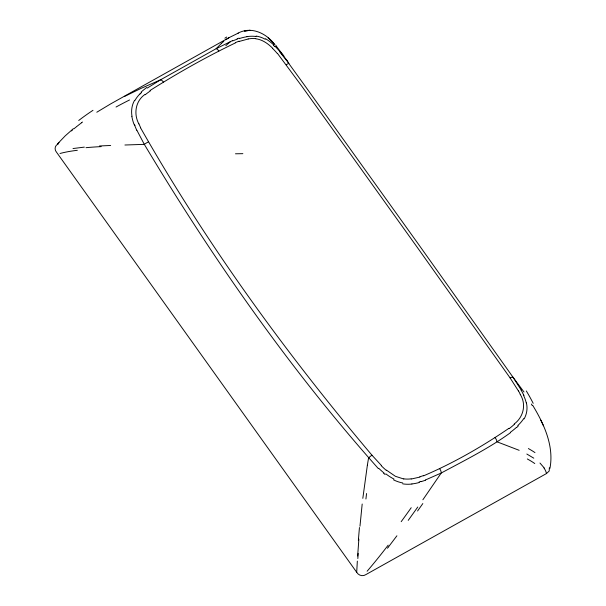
<?xml version="1.0" encoding="UTF-8"?>
<svg xmlns="http://www.w3.org/2000/svg" width="606" height="606" viewBox="0 0 606 606"><rect width="100%" height="100%" fill="white"/><g stroke="black" fill="none" stroke-linecap="round" stroke-linejoin="round"><path stroke-width="0.91" d="M549.362 467.749L549.218 470.968L546.514 473.528L365.819 574.632C362.744 576.776 358.51 575.435 356.707 572.291L357.335 561.126M357.654 556.013L358.873 539.082M359.972 526.213L362.183 504.018M362.82 498.352L367.357 465.272M367.372 465.15L368.539 458.166A4.03 1.159 -40.6 0 1 371.986 455.227L381.469 465.537M549.945 468.332C554.195 446.008 544.029 423.98 532.719 405.353M422.874 499.768L441.229 473.013C464.749 460.355 488.883 448.349 510.57 432.639M417.776 507.017L408.232 520.357M396.907 535.795L388.537 546.847M388.294 547.15L387.469 548.225M57.487 143.917L65.221 135.858L73.273 128.73M518.274 425.965L516.668 427.525M140.039 93.96L141.546 92.582M221.531 43.306L216.092 48.73L160.325 79.931L147.311 88.075M221.682 43.17L223.811 41.306M514.191 423.995C523.387 417.269 526.584 404.391 520.266 394.529M144.94 94.453C135.449 101.028 133.479 114.004 138.857 123.919M71.455 130.911L72.25 130.229M73.871 128.858L75.947 127.146M76.371 126.805L81.515 122.798M81.628 122.715L82.53 122.033M508.904 428.336C482.005 446.667 453.477 463.075 423.518 475.846M225.773 39.769L229 37.678L110.625 103.921L96.793 112.231M150.008 90.514C177.566 73.159 206.055 56.979 235.439 42.912M58.123 144.039C54.684 145.372 54.176 149.796 56.608 152.326L356.707 572.291M229.182 37.58L238.325 33.088M124.359 96.513L141.13 88.347L160.325 79.931A4.03 1.886 60.2 0 1 163.4 82.143M232.552 40.594L216.092 48.73A4.03 1.5 61.3 0 1 218.834 51.124M425.397 479.997L441.229 473.013A4.03 1.848 62.9 0 0 439.585 468.612M239.165 41.45L248.172 38.989M237.12 38.799L239.128 38.11M237.938 33.216C250.884 26.111 265.905 32.997 274.124 43.852M419.92 477.073L411.194 479.035M421.034 481.422L419.117 481.952M73 148.538L84.363 147.122M250.18 30.3L244.483 31.042L249.907 30.323M99.482 145.97L110.656 145.478M378.364 468.605C289.6 368.925 212.842 258.77 144.304 144.357L124.919 145.008M255.717 38.761C262.39 39.541 268.041 43.67 272.692 48.268M403.785 479.013L395.385 476.293L386.461 470.142M519.168 450.319L496.996 441.804A4.03 1.538 58.7 0 0 495.026 437.593M526.826 454.03L533.78 458.174M385.113 474.483L383.666 473.331M273.336 45.208L274.7 46.503M539.969 463.029L544.249 467.991M275.041 44.746L268.2 37.905M280.979 52.805L287.395 60.971M279.684 51.813L287.244 61.335L306.863 88.468L418.382 244.127L513.062 377.303L521.228 390.075M277.419 53.343L302.515 87.166L417.322 247.437L510.116 377.932L518.418 390.931M371.986 455.227C285.699 353.071 206.601 244.173 140.547 127.821M283.926 56.055L275.897 45.715L276.684 46.745M523.993 392.021L513.062 377.303A4.03 1.326 -35.2 0 0 510.116 377.932M287.494 61.138L288.82 63.494M144.304 144.349L136.873 130.229M531.386 404.058L532.151 405.437M540.81 420.2L543.461 425.776M523.425 394.354L523.963 395.529M134.911 125.54L134.434 124.26M144.387 144.326A4.03 0.667 -30.9 0 1 148.152 142.046M136.751 130.275A81.462 71.599 42.3 0 1 134.782 125.571M134.002 124.359A45.465 39.201 44.5 0 1 131.835 116.291M131.987 116.276A27.959 23.399 48 0 1 134.577 100.338M134.888 100.551A43.632 36.451 43.5 0 1 139.956 93.877M141.054 92.142A92.332 76.417 27.4 0 1 146.766 87.499M145.235 94.741A90.786 76.288 28.2 0 1 150.364 90.923M140.675 127.775A78.432 67.016 43.1 0 1 138.979 123.889M232.742 40.905A96.051 83.954 13.7 0 1 237.294 39.132M239.332 38.572A51.124 46.291 21 0 1 247.021 36.701M246.99 36.633A31.004 28.815 28.3 0 1 256.073 36.504M256.103 36.065A26.535 25.414 39.4 0 1 265.208 39.246M265.511 38.716A41.11 39.095 38.7 0 1 273.647 44.889M274.965 46.245A79.924 73.546 38.6 0 1 279.949 51.601M286.312 64.728A4.03 0.523 -35.9 0 1 288.698 63.478M272.556 48.389A78.727 72.871 35.9 0 1 277.268 53.464M248.157 38.958A26.959 25.111 34.7 0 1 255.724 38.617M235.31 42.67A94.574 85.143 23.6 0 1 239.037 41.185M425.495 480.187A96.051 83.189 43.5 0 1 421.125 481.641M419.36 482.459A51.124 43.049 34.9 0 1 411.883 483.944M411.944 484.012A31.004 25.172 29.1 0 1 402.732 483.861M402.732 482.959A26.535 20.021 24.2 0 1 393.559 479.861M393.998 479.081A41.11 31.61 24 0 1 385.81 473.831M384.022 473.006A79.931 65.599 22.1 0 1 378.75 468.309M386.234 470.347A78.727 64.175 24.2 0 1 381.242 465.703M411.126 478.846A26.959 21.755 25.2 0 1 403.778 478.869M423.382 475.596A94.574 80.409 33.1 0 1 419.791 476.801M521.13 390.12A81.462 70.41 16 0 1 523.334 394.385M523.675 395.62A45.465 39.799 12.4 0 1 526.273 402.945M526.425 402.929A27.959 24.785 5.9 0 1 524.145 418.867M523.698 418.64A43.632 39.185 10.4 0 1 517.804 425.548M516.486 427.344A92.332 84.817 30.8 0 1 510.328 432.343M514.441 424.238A90.786 82.56 29.6 0 1 509.169 428.647M518.494 390.893A78.432 69.357 12.8 0 1 520.342 394.506M59.979 153.5A200.397 48.192 13.1 0 1 77.318 150.303M388.166 545.173A195.602 33.883 -58.4 0 1 367.115 571.238M543.968 468.006A186.466 47.154 -1.2 0 1 546.453 473.528M57.805 143.963A186.466 106.27 -7.2 0 1 59.047 142.569M235.476 153.795A322.46 7.946 -0.6 0 1 242.855 153.666M85.984 147.682A257.747 53.919 10.1 0 1 101.172 146.614M78.712 120.48A235.946 135.789 -6.8 0 1 92.991 110.315M116.041 107.027A291.16 154.909 -9.9 0 1 129.555 99.96M357.843 558.543A204.139 13.537 -82.8 0 1 358.176 553.445M358.366 540.454A249.877 33.588 -79.8 0 1 359.456 527.515M365.918 499.003A302.856 67.501 -77 0 1 366.562 493.519M422.829 503.548A330.255 64.789 -58.6 0 1 417.564 510.994M411.216 507.73A251.982 31.83 -57.1 0 1 401.187 521.668M224.879 38.208A330.255 47.071 -69.4 0 1 226.72 37.042M225.841 45.677A251.982 32.11 -65.2 0 1 230.409 41.738M526.326 390.976A322.46 232.401 -16.2 0 1 533.182 403.346M527.326 458.969A235.946 58.933 -0.7 0 1 534.772 463.545M528.371 448.561A291.16 78.628 -4.6 0 1 534.977 452.614"/></g></svg>
